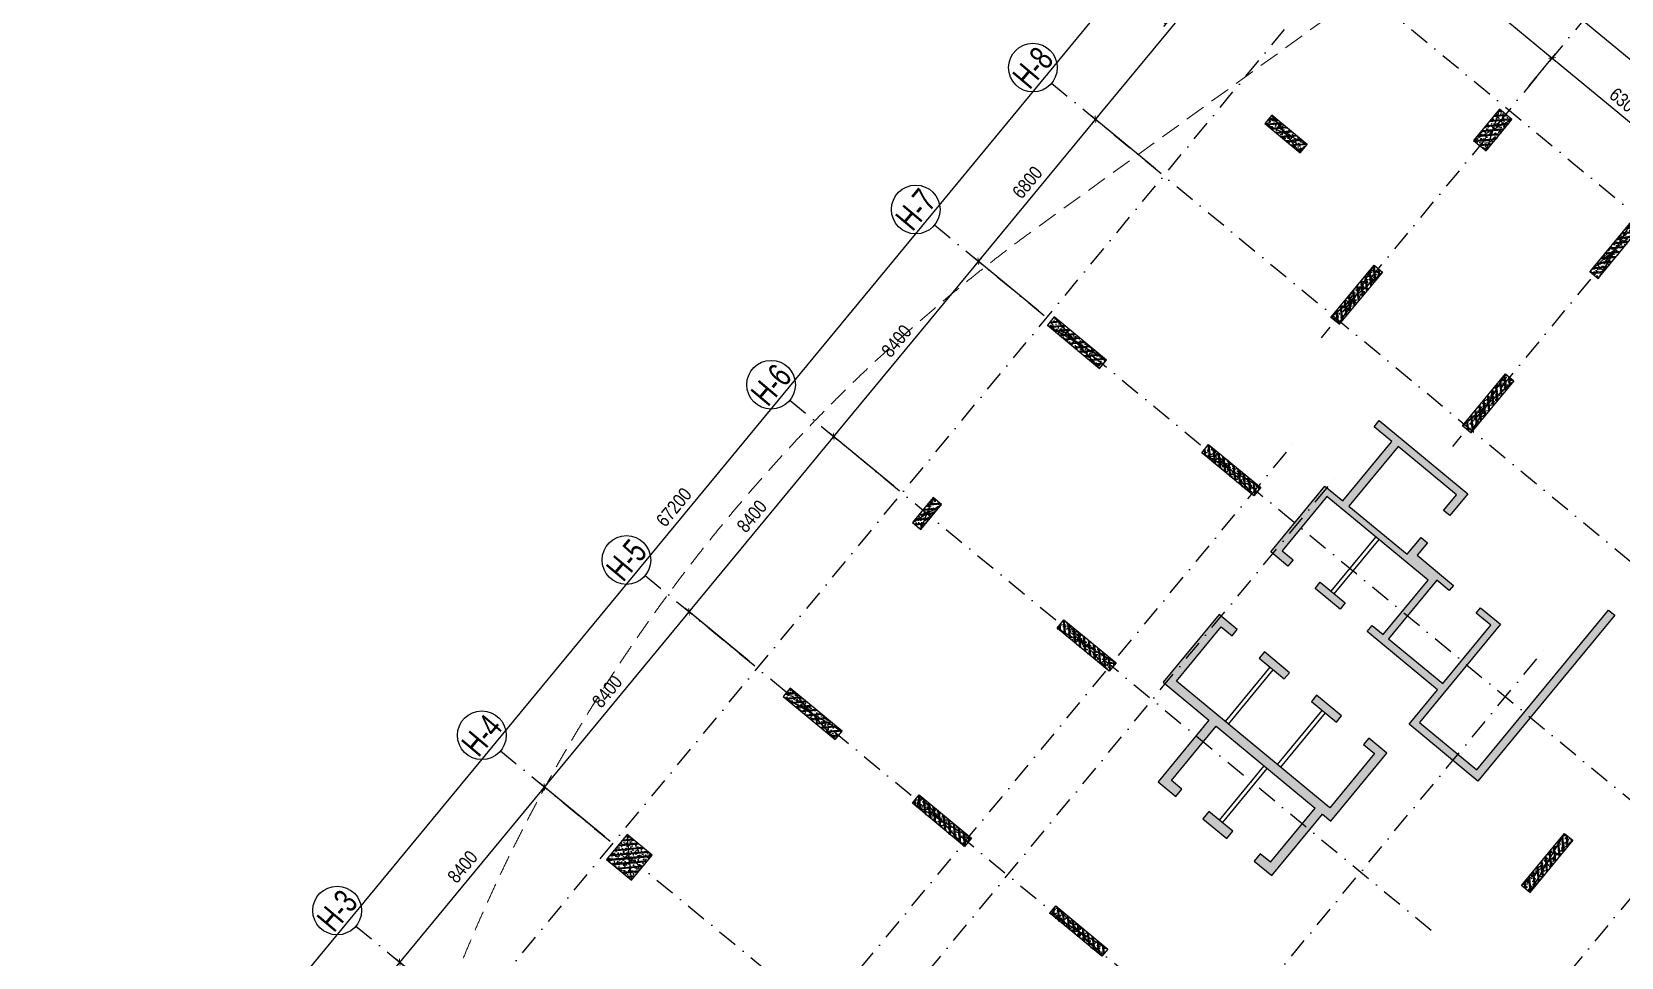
# Model space of a CAD drawing. Header units: millimetres. Extents: x -185400 to 12385, y -14070 to 168686.
# Drawn here: x -129320 to -70547, y 93741 to 127938 of the extents above; entities that cross this region are included whole.
import ezdxf
from ezdxf.enums import TextEntityAlignment as Align

# ---------------------------------------------------------------- set-up
doc = ezdxf.new("R2010")
doc.units = ezdxf.units.MM
doc.header["$LTSCALE"] = 300
doc.header["$MEASUREMENT"] = 0
doc.linetypes.add('DASHDOT', pattern=[1, 0.5, -0.25, 0, -0.25])
doc.linetypes.add('HIDDEN', pattern=[0.375, 0.25, -0.125])
for name, color, linetype in [('ccu12-Hatch', 250, 'Continuous'), ('KC-Betong', 6, 'Continuous'), ('KT-Hatch', 251, 'Continuous'), ('KT-Kich thuoc', 9, 'Continuous'), ('KT-Luoi truc South Tower', 8, 'DASHDOT'), ('KT-Thay', 7, 'Continuous'), ('ST_MBDV Cot vach 220805$0$AUDIT_I_220805193045-1', 50, 'Continuous')]:
    doc.layers.add(name, color=color, linetype=linetype)
doc.layers.add('KT-Chi gioi XD', color=7, linetype='HIDDEN', true_color=0x0066cc)
doc.styles.add('Arial Narrow', font='ARIALN.TTF')
doc.styles.add('ST_MBDV Cot vach 220805$0$HBA-Text', font='GOTHIC.TTF')
doc.dimstyles.new('ccu12-200', dxfattribs={"dimscale": 200, "dimtxt": 2.5, "dimasz": 1, "dimexe": 1, "dimexo": 2, "dimgap": 1, "dimtad": 1, "dimdec": 0, "dimdsep": 46, "dimtxsty": 'Arial Narrow', "dimblk": 'ARCHTICK', "dimcen": -1, "dimdle": 1, "dimclrd": 256, "dimclre": 256, "dimclrt": 3, "dimadec": 0, "dimazin": 2, "dimtfac": 0.1, "dimtdec": 0, "dimtmove": 0, "dimatfit": 1, "dimldrblk": 'ARCHTICK', "dimfxl": 1, "dimtvp": 0.833333, "dimtolj": 1, "dimtzin": 12, "dimarcsym": 0})

# ---------------------------------------------------------------- blocks, each defined once
blk = doc.blocks.new('_ARCHTICK')
at = {"color": 0, "linetype": 'ByBlock', "const_width": 0.15}
blk.add_lwpolyline([(-0.5, -0.5), (0.5, 0.5)], dxfattribs=at)
blk = doc.blocks.new('*D341')
at = {"layer": 'Defpoints', "color": 0, "transparency": 16777216}
for p in [(-81093, 130328, 0), (-89989, 124705), (-87464, 122620, 0)]:
    blk.add_point(p, dxfattribs=at)
at = {"layer": 'KT-Kich thuoc', "lineweight": -2, "transparency": 16777216}
for p, q in [((-83494, 132570), (-90116, 124551)), ((-81402, 130583), (-83775, 132543)), ((-87773, 122875), (-90143, 124832))]:
    blk.add_line(p, q, dxfattribs=at)
at = {"layer": 'KT-Kich thuoc', "lineweight": -2, "transparency": 16777216, "xscale": 200, "yscale": 200, "zscale": 200}
for p, rotation in [((-83621, 132416), 50.44882678928084), ((-89989, 124705), 230.4488267892808)]:
    blk.add_blockref('_ARCHTICK', p, dxfattribs=dict(at, rotation=rotation))
at = {"layer": 'KT-Kich thuoc', "color": 3, "transparency": 16777216, "insert": (-87156, 128850), "char_height": 500, "attachment_point": 5, "rotation": 50.44883, "style": 'Arial Narrow'}
blk.add_mtext('\\A1;10000', dxfattribs=at)
blk = doc.blocks.new('*D342')
at = {"layer": 'Defpoints', "color": 0, "transparency": 16777216}
for p in [(-87461, 122618, 0), (-94319, 119462), (-91791, 117374, 0)]:
    blk.add_point(p, dxfattribs=at)
at = {"layer": 'KT-Kich thuoc', "lineweight": -2, "transparency": 16777216}
for p, q in [((-89861, 124859), (-94446, 119308)), ((-87769, 122872), (-90143, 124832)), ((-92099, 117629), (-94473, 119589))]:
    blk.add_line(p, q, dxfattribs=at)
at = {"layer": 'KT-Kich thuoc', "lineweight": -2, "transparency": 16777216, "xscale": 200, "yscale": 200, "zscale": 200}
for p, rotation in [((-89989, 124705), 50.44882678928084), ((-94319, 119462), 230.4488267892808)]:
    blk.add_blockref('_ARCHTICK', p, dxfattribs=dict(at, rotation=rotation))
at = {"layer": 'KT-Kich thuoc', "color": 3, "transparency": 16777216, "insert": (-92505, 122373), "char_height": 500, "attachment_point": 5, "rotation": 50.44883, "style": 'Arial Narrow'}
blk.add_mtext('\\A1;6800', dxfattribs=at)
blk = doc.blocks.new('*D343')
at = {"layer": 'Defpoints', "color": 0, "transparency": 16777216}
for p in [(-97140, 110898, 0), (-105016, 106508), (-102492, 104424, 0)]:
    blk.add_point(p, dxfattribs=at)
at = {"layer": 'KT-Kich thuoc', "lineweight": -2, "transparency": 16777216}
for p, q in [((-99540, 113139), (-105144, 106354)), ((-97448, 111152), (-99822, 113112)), ((-102801, 104678), (-105170, 106635))]:
    blk.add_line(p, q, dxfattribs=at)
at = {"layer": 'KT-Kich thuoc', "lineweight": -2, "transparency": 16777216, "xscale": 200, "yscale": 200, "zscale": 200}
for p, rotation in [((-99667, 112985), 50.44882678928084), ((-105016, 106508), 230.4488267892808)]:
    blk.add_blockref('_ARCHTICK', p, dxfattribs=dict(at, rotation=rotation))
at = {"layer": 'KT-Kich thuoc', "color": 3, "transparency": 16777216, "insert": (-102693, 110036), "char_height": 500, "attachment_point": 5, "rotation": 50.44883, "style": 'Arial Narrow'}
blk.add_mtext('\\A1;8400', dxfattribs=at)
blk = doc.blocks.new('*D344')
at = {"layer": 'Defpoints', "color": 0, "transparency": 16777216}
for p in [(-102489, 104421, 0), (-110365, 100031), (-107841, 97947, 0)]:
    blk.add_point(p, dxfattribs=at)
at = {"layer": 'KT-Kich thuoc', "lineweight": -2, "transparency": 16777216}
for p, q in [((-104889, 106662), (-110492, 99877)), ((-102797, 104675), (-105170, 106635)), ((-108149, 98201), (-110519, 100159))]:
    blk.add_line(p, q, dxfattribs=at)
at = {"layer": 'KT-Kich thuoc', "lineweight": -2, "transparency": 16777216, "xscale": 200, "yscale": 200, "zscale": 200}
for p, rotation in [((-105016, 106508), 50.44882678928084), ((-110365, 100031), 230.4488267892808)]:
    blk.add_blockref('_ARCHTICK', p, dxfattribs=dict(at, rotation=rotation))
at = {"layer": 'KT-Kich thuoc', "color": 3, "transparency": 16777216, "insert": (-108042, 103560), "char_height": 500, "attachment_point": 5, "rotation": 50.44883, "style": 'Arial Narrow'}
blk.add_mtext('\\A1;8400', dxfattribs=at)
blk = doc.blocks.new('*D345')
at = {"layer": 'Defpoints', "color": 0, "transparency": 16777216}
for p in [(-107837, 97944, 0), (-115714, 93554), (-113190, 91470, 0)]:
    blk.add_point(p, dxfattribs=at)
at = {"layer": 'KT-Kich thuoc', "lineweight": -2, "transparency": 16777216}
for p, q in [((-110238, 100185), (-115841, 93400)), ((-108146, 98199), (-110519, 100159)), ((-113498, 91724), (-115868, 93682))]:
    blk.add_line(p, q, dxfattribs=at)
at = {"layer": 'KT-Kich thuoc', "lineweight": -2, "transparency": 16777216, "xscale": 200, "yscale": 200, "zscale": 200}
for p, rotation in [((-110365, 100031), 50.44882678928084), ((-115714, 93554), 230.4488267892808)]:
    blk.add_blockref('_ARCHTICK', p, dxfattribs=dict(at, rotation=rotation))
at = {"layer": 'KT-Kich thuoc', "color": 3, "transparency": 16777216, "insert": (-113391, 97083), "char_height": 500, "attachment_point": 5, "rotation": 50.44883, "style": 'Arial Narrow'}
blk.add_mtext('\\A1;8400', dxfattribs=at)
blk = doc.blocks.new('*D351')
at = {"layer": 'Defpoints', "color": 0, "transparency": 16777216}
for p in [(-80610, 130913, 0), (-73101, 126971), (-74211, 125628)]:
    blk.add_point(p, dxfattribs=at)
at = {"layer": 'KT-Kich thuoc', "lineweight": -2, "transparency": 16777216}
for p, q in [((-80356, 131221), (-79374, 132410)), ((-79655, 132383), (-72947, 126844)), ((-73956, 125936), (-72974, 127125))]:
    blk.add_line(p, q, dxfattribs=at)
at = {"layer": 'KT-Kich thuoc', "lineweight": -2, "transparency": 16777216, "xscale": 200, "yscale": 200, "zscale": 200}
for p, rotation in [((-79501, 132256), 140.4488267454813), ((-73101, 126971), 320.4488267454813)]:
    blk.add_blockref('_ARCHTICK', p, dxfattribs=dict(at, rotation=rotation))
at = {"layer": 'KT-Kich thuoc', "color": 3, "transparency": 16777216, "insert": (-76011, 129965), "char_height": 500, "attachment_point": 5, "rotation": 320.44883, "style": 'Arial Narrow'}
blk.add_mtext('\\A1;8300', dxfattribs=at)
blk = doc.blocks.new('*D352')
at = {"layer": 'Defpoints', "color": 0, "transparency": 16777216}
for p in [(-74211, 125628, 0), (-68243, 122960), (-69353, 121616, 0)]:
    blk.add_point(p, dxfattribs=at)
at = {"layer": 'KT-Kich thuoc', "lineweight": -2, "transparency": 16777216}
for p, q in [((-73956, 125936), (-72973, 127126)), ((-73255, 127099), (-68089, 122833)), ((-69098, 121924), (-68116, 123114))]:
    blk.add_line(p, q, dxfattribs=at)
at = {"layer": 'KT-Kich thuoc', "lineweight": -2, "transparency": 16777216, "xscale": 200, "yscale": 200, "zscale": 200}
for p, rotation in [((-73101, 126972), 140.4488267454813), ((-68243, 122960), 320.4488267454813)]:
    blk.add_blockref('_ARCHTICK', p, dxfattribs=dict(at, rotation=rotation))
at = {"layer": 'KT-Kich thuoc', "color": 3, "transparency": 16777216, "insert": (-70382, 125317), "char_height": 500, "attachment_point": 5, "rotation": 320.44883, "style": 'Arial Narrow'}
blk.add_mtext('\\A1;6300', dxfattribs=at)
blk = doc.blocks.new('*D355')
at = {"layer": 'Defpoints', "color": 0, "transparency": 16777216}
for p in [(-91791, 117374, 0), (-99667, 112985), (-97143, 110900, 0)]:
    blk.add_point(p, dxfattribs=at)
at = {"layer": 'KT-Kich thuoc', "lineweight": -2, "transparency": 16777216}
for p, q in [((-94191, 119616), (-99795, 112831)), ((-92099, 117629), (-94473, 119589)), ((-97452, 111155), (-99822, 113112))]:
    blk.add_line(p, q, dxfattribs=at)
at = {"layer": 'KT-Kich thuoc', "lineweight": -2, "transparency": 16777216, "xscale": 200, "yscale": 200, "zscale": 200}
for p, rotation in [((-94319, 119462), 50.44882678928084), ((-99667, 112985), 230.4488267892808)]:
    blk.add_blockref('_ARCHTICK', p, dxfattribs=dict(at, rotation=rotation))
at = {"layer": 'KT-Kich thuoc', "color": 3, "transparency": 16777216, "insert": (-97344, 116513), "char_height": 500, "attachment_point": 5, "rotation": 50.44883, "style": 'Arial Narrow'}
blk.add_mtext('\\A1;8400', dxfattribs=at)
blk = doc.blocks.new('ST_MBDV Cot vach 220805$0$GRID-SYM-flat-103')
at = {"layer": 'ST_MBDV Cot vach 220805$0$AUDIT_I_220805193045-1'}
blk.add_circle((0, 0, 0), 900, dxfattribs=at)
at = {"layer": 'ST_MBDV Cot vach 220805$0$AUDIT_I_220805193045-1', "style": 'ST_MBDV Cot vach 220805$0$HBA-Text'}
blk.add_attdef('GRID', text='', height=900, rotation=19.04714, dxfattribs=at).set_placement((0, 0, 0), align=Align.MIDDLE_CENTER)
blk = doc.blocks.new('*D357')
at = {"layer": 'Defpoints', "color": 0, "transparency": 16777216}
for p in [(-79464, 132301, 0), (-54992, 114350), (-56101, 113007)]:
    blk.add_point(p, dxfattribs=at)
at = {"layer": 'KT-Kich thuoc', "lineweight": -2, "transparency": 16777216}
for p, q in [((-79210, 132609), (-78228, 133798)), ((-78509, 133771), (-54838, 114223)), ((-55847, 113315), (-54865, 114504))]:
    blk.add_line(p, q, dxfattribs=at)
at = {"layer": 'KT-Kich thuoc', "lineweight": -2, "transparency": 16777216, "xscale": 200, "yscale": 200, "zscale": 200}
for p, rotation in [((-78355, 133644), 140.448826737223), ((-54992, 114350), 320.448826737223)]:
    blk.add_blockref('_ARCHTICK', p, dxfattribs=dict(at, rotation=rotation))
at = {"layer": 'KT-Kich thuoc', "color": 3, "transparency": 16777216, "insert": (-66384, 124348), "char_height": 500, "attachment_point": 5, "rotation": 320.44883, "style": 'Arial Narrow'}
blk.add_mtext('\\A1;30300', dxfattribs=at)
blk = doc.blocks.new('*D358')
at = {"layer": 'Defpoints', "color": 0, "transparency": 16777216}
for p in [(-85499, 133966), (-81097, 130331), (-123887, 78516, 0)]:
    blk.add_point(p, dxfattribs=at)
at = {"layer": 'KT-Kich thuoc', "lineweight": -2, "transparency": 16777216}
for p, q in [((-128417, 81997), (-85371, 134121)), ((-81405, 130586), (-85653, 134094)), ((-124196, 78771), (-128444, 82279))]:
    blk.add_line(p, q, dxfattribs=at)
at = {"layer": 'KT-Kich thuoc', "lineweight": -2, "transparency": 16777216, "xscale": 200, "yscale": 200, "zscale": 200}
for p, rotation in [((-85499, 133966), 50.44882697620305), ((-128289, 82151), 230.4488269762031)]:
    blk.add_blockref('_ARCHTICK', p, dxfattribs=dict(at, rotation=rotation))
at = {"layer": 'KT-Kich thuoc', "color": 3, "transparency": 16777216, "insert": (-105576, 110369), "char_height": 500, "attachment_point": 5, "rotation": 50.44883, "style": 'Arial Narrow'}
blk.add_mtext('\\A1;67200', dxfattribs=at)
blk = doc.blocks.new('*U314')
h = blk.add_hatch()
h.set_pattern_fill('VATLIEU04', color=250, scale=40, style=0, pattern_type=2)
h.set_pattern_definition([(50, (1550, 450), (286.904, -25.1), [30, -330]), (355, (1550, 450), (-55.5, 300.877), [24, -264]), (100.451, (1573.9, 447.9), (231.404, 275.776), [25.496, -280.457]), (46.184, (1550, 530), (426.896, -66.21), [45, -495]), (96.636, (1585.57, 524.5), (373.865, 389.65), [38.244, -420.685]), (351.184, (1550, 530), (373.865, 389.65), [36, -396]), (21, (1590, 510), (238.763, -161.048), [30, -330]), (326, (1590, 510), (97.326, 290.06), [24, -264]), (71.451, (1609.9, 496.58), (336.09, 129.012), [25.496, -280.457]), (37.5, (1550, 450), (4.864, 133.1575), [0, -260.8, 0, -268, 0, -265]), (7.5, (1550, 450), (105.228, 157.765), [0, -152.8, 0, -254.8, 0, -101]), (327.5, (1460.8, 450), (213.529, -9.022), [0, -100, 0, -312, 0, -414]), (317.5, (1420.8, 450), (233.274, 40.042), [0, -130, 0, -207.2, 0, -294]), (45, (1550, 450), (-120.208, 120.208), []), (45, (1550, 499), (-120.208, 120.208), [])])
h.paths.add_polyline_path([(-475, -475), (2025, -475), (2025, -75), (-475, -75)])
at = {"color": 6, "ltscale": 0.25}
blk.add_lwpolyline([(-475, -475), (2025, -475), (2025, -75), (-475, -75)], close=True, dxfattribs=at)
at = {"layer": 'Defpoints', "linetype": 'ByBlock', "ltscale": 30}
for p, q in [((2025, -475), (-475, -75)), ((-475, -475), (2025, -75))]:
    blk.add_line(p, q, dxfattribs=at)
blk = doc.blocks.new('*U319')
h = blk.add_hatch()
h.set_pattern_fill('VATLIEU04', color=250, scale=40, style=0, pattern_type=2)
h.set_pattern_definition([(50, (250, 1250), (286.904, -25.1), [30, -330]), (355, (250, 1250), (-55.5, 300.877), [24, -264]), (100.451, (273.9, 1247.9), (231.404, 275.776), [25.496, -280.457]), (46.184, (250, 1330), (426.896, -66.21), [45, -495]), (96.636, (285.57, 1324.5), (373.865, 389.65), [38.244, -420.685]), (351.184, (250, 1330), (373.86, 389.65), [36, -396]), (21, (290, 1310), (238.763, -161.048), [30, -330]), (326, (290, 1310), (97.326, 290.06), [24, -264]), (71.451, (309.9, 1296.58), (336.09, 129.012), [25.496, -280.457]), (37.5, (250, 1250), (4.864, 133.1575), [0, -260.8, 0, -268, 0, -265]), (7.5, (250, 1250), (105.228, 157.765), [0, -152.8, 0, -254.8, 0, -101]), (327.5, (160.8, 1250), (213.529, -9.022), [0, -100, 0, -312, 0, -414]), (317.5, (120.8, 1250), (233.274, 40.042), [0, -130, 0, -207.2, 0, -294]), (45, (250, 1250), (-120.208, 120.208), []), (45, (250, 1299), (-120.208, 120.208), [])])
h.paths.add_polyline_path([(-475, -475), (725, -475), (725, 725), (-475, 725)])
at = {"color": 6, "ltscale": 0.25}
blk.add_lwpolyline([(-475, -475), (725, -475), (725, 725), (-475, 725)], close=True, dxfattribs=at)
at = {"layer": 'Defpoints', "linetype": 'ByBlock', "ltscale": 30}
for p, q in [((725, -475), (-475, 725)), ((-475, -475), (725, 725))]:
    blk.add_line(p, q, dxfattribs=at)
blk = doc.blocks.new('*U320')
h = blk.add_hatch()
h.set_pattern_fill('VATLIEU04', color=250, scale=40, style=0, pattern_type=2)
h.set_pattern_definition([(50, (-550.36, 1250), (286.904, -25.1), [30, -330]), (355, (-550.36, 1250), (-55.5, 300.877), [24, -264]), (100.451, (-526.45, 1247.9), (231.404, 275.776), [25.496, -280.457]), (46.184, (-550.36, 1330), (426.896, -66.21), [45, -495]), (96.636, (-514.8, 1324.5), (373.865, 389.65), [38.24, -420.685]), (351.184, (-550.36, 1330), (373.86, 389.65), [36, -396]), (21, (-510.36, 1310), (238.763, -161.048), [30, -330]), (326, (-510.36, 1310), (97.326, 290.06), [24, -264]), (71.451, (-490.46, 1296.58), (336.09, 129.012), [25.496, -280.457]), (37.5, (-550.36, 1250), (4.864, 133.1575), [0, -260.8, 0, -268, 0, -265]), (7.5, (-550.36, 1250), (105.228, 157.765), [0, -152.8, 0, -254.8, 0, -101]), (327.5, (-639.56, 1250), (213.529, -9.022), [0, -100, 0, -312, 0, -414]), (317.5, (-679.56, 1250), (233.274, 40.042), [0, -130, 0, -207.2, 0, -294]), (45, (-550.36, 1250), (-120.208, 120.208), []), (45, (-550.36, 1299), (-120.208, 120.208), [])])
h.paths.add_polyline_path([(-475, -475), (-75, -475), (-75, 725), (-475, 725)])
at = {"color": 6, "ltscale": 0.25}
blk.add_lwpolyline([(-475, -475), (-75, -475), (-75, 725), (-475, 725)], close=True, dxfattribs=at)
at = {"layer": 'Defpoints', "linetype": 'ByBlock', "ltscale": 30}
for p, q in [((-75, -475), (-475, 725)), ((-475, -475), (-75, 725))]:
    blk.add_line(p, q, dxfattribs=at)
blk = doc.blocks.new('*U321')
h = blk.add_hatch()
h.set_pattern_fill('VATLIEU04', color=250, scale=40, style=0, pattern_type=2)
h.set_pattern_definition([(50, (750, 450), (286.904, -25.1), [30, -330]), (355, (750, 450), (-55.5, 300.877), [24, -264]), (100.451, (773.9, 447.9), (231.404, 275.776), [25.496, -280.457]), (46.184, (750, 530), (426.9, -66.21), [45, -495]), (96.636, (785.57, 524.5), (373.87, 389.65), [38.24, -420.685]), (351.184, (750, 530), (373.86, 389.65), [36, -396]), (21, (790, 510), (238.763, -161.048), [30, -330]), (326, (790, 510), (97.326, 290.06), [24, -264]), (71.451, (809.9, 496.58), (336.09, 129.01), [25.496, -280.457]), (37.5, (750, 450), (4.864, 133.1575), [0, -260.8, 0, -268, 0, -265]), (7.5, (750, 450), (105.228, 157.765), [0, -152.8, 0, -254.8, 0, -101]), (327.5, (660.8, 450), (213.529, -9.022), [0, -100, 0, -312, 0, -414]), (317.5, (620.8, 450), (233.274, 40.042), [0, -130, 0, -207.2, 0, -294]), (45, (750, 450), (-120.208, 120.208), []), (45, (750, 499), (-120.208, 120.208), [])])
h.paths.add_polyline_path([(-475, -475), (1225, -475), (1225, -75), (-475, -75)])
at = {"color": 6, "ltscale": 0.25}
blk.add_lwpolyline([(-475, -475), (1225, -475), (1225, -75), (-475, -75)], close=True, dxfattribs=at)
at = {"layer": 'Defpoints', "linetype": 'ByBlock', "ltscale": 30}
for p, q in [((1225, -475), (-475, -75)), ((-475, -475), (1225, -75))]:
    blk.add_line(p, q, dxfattribs=at)
blk = doc.blocks.new('*U318')
h = blk.add_hatch()
h.set_pattern_fill('VATLIEU04', color=250, scale=40, style=0, pattern_type=2)
h.set_pattern_definition([(50, (-550, 2550), (286.904, -25.1), [30, -330]), (355, (-550, 2550), (-55.5, 300.877), [24, -264]), (100.451, (-526.1, 2547.9), (231.404, 275.776), [25.496, -280.457]), (46.184, (-550, 2630), (426.896, -66.208), [45, -495]), (96.636, (-514.43, 2624.5), (373.865, 389.647), [38.244, -420.685]), (351.184, (-550, 2630), (373.865, 389.65), [36, -396]), (21, (-510, 2610), (238.763, -161.048), [30, -330]), (326, (-510, 2610), (97.326, 290.06), [24, -264]), (71.451, (-490.1, 2596.58), (336.09, 129.012), [25.496, -280.457]), (37.5, (-550, 2550), (4.864, 133.1575), [0, -260.8, 0, -268, 0, -265]), (7.5, (-550, 2550), (105.228, 157.765), [0, -152.8, 0, -254.8, 0, -101]), (327.5, (-639.2, 2550), (213.529, -9.022), [0, -100, 0, -312, 0, -414]), (317.5, (-679.2, 2550), (233.274, 40.042), [0, -130, 0, -207.2, 0, -294]), (45, (-550, 2550), (-120.208, 120.208), []), (45, (-550, 2599), (-120.208, 120.208), [])])
h.paths.add_polyline_path([(-475, -475), (-75, -475), (-75, 2025), (-475, 2025)])
at = {"color": 6, "ltscale": 0.25}
blk.add_lwpolyline([(-475, -475), (-75, -475), (-75, 2025), (-475, 2025)], close=True, dxfattribs=at)
at = {"layer": 'Defpoints', "linetype": 'ByBlock', "ltscale": 30}
for p, q in [((-75, -475), (-475, 2025)), ((-475, -475), (-75, 2025))]:
    blk.add_line(p, q, dxfattribs=at)
blk = doc.blocks.new('*U323')
h = blk.add_hatch()
h.set_pattern_fill('VATLIEU04', color=250, scale=40, style=0, pattern_type=2)
h.set_pattern_definition([(50, (-350, 1550), (286.904, -25.1), [30, -330]), (355, (-350, 1550), (-55.5, 300.877), [24, -264]), (100.451, (-326.1, 1547.9), (231.404, 275.776), [25.496, -280.457]), (46.184, (-350, 1630), (426.896, -66.21), [45, -495]), (96.636, (-314.43, 1624.5), (373.865, 389.65), [38.244, -420.685]), (351.184, (-350, 1630), (373.865, 389.65), [36, -396]), (21, (-310, 1610), (238.763, -161.048), [30, -330]), (326, (-310, 1610), (97.326, 290.06), [24, -264]), (71.451, (-290.1, 1596.58), (336.09, 129.012), [25.496, -280.457]), (37.5, (-350, 1550), (4.864, 133.1575), [0, -260.8, 0, -268, 0, -265]), (7.5, (-350, 1550), (105.228, 157.765), [0, -152.8, 0, -254.8, 0, -101]), (327.5, (-439.2, 1550), (213.529, -9.022), [0, -100, 0, -312, 0, -414]), (317.5, (-479.2, 1550), (233.274, 40.042), [0, -130, 0, -207.2, 0, -294]), (45, (-350, 1550), (-120.208, 120.208), []), (45, (-350, 1599), (-120.208, 120.208), [])])
h.paths.add_polyline_path([(-475, -475), (125, -475), (125, 1025), (-475, 1025)])
at = {"color": 6, "ltscale": 0.25}
blk.add_lwpolyline([(-475, -475), (125, -475), (125, 1025), (-475, 1025)], close=True, dxfattribs=at)
at = {"layer": 'Defpoints', "linetype": 'ByBlock', "ltscale": 30}
for p, q in [((125, -475), (-475, 1025)), ((-475, -475), (125, 1025))]:
    blk.add_line(p, q, dxfattribs=at)
blk = doc.blocks.new('*U366')
h = blk.add_hatch()
h.set_pattern_fill('VATLIEU04', color=250, scale=40, style=0, pattern_type=2)
h.set_pattern_definition([(50, (1550, 400), (286.904, -25.1), [30, -330]), (355, (1550, 400), (-55.5, 300.877), [24, -264]), (100.451, (1573.9, 397.9), (231.404, 275.776), [25.496, -280.457]), (46.184, (1550, 480), (426.896, -66.21), [45, -495]), (96.636, (1585.57, 474.5), (373.865, 389.65), [38.244, -420.685]), (351.184, (1550, 480), (373.865, 389.65), [36, -396]), (21, (1590, 460), (238.763, -161.048), [30, -330]), (326, (1590, 460), (97.326, 290.06), [24, -264]), (71.451, (1609.9, 446.58), (336.09, 129.012), [25.496, -280.457]), (37.5, (1550, 400), (4.864, 133.1575), [0, -260.8, 0, -268, 0, -265]), (7.5, (1550, 400), (105.228, 157.765), [0, -152.8, 0, -254.8, 0, -101]), (327.5, (1460.8, 400), (213.529, -9.022), [0, -100, 0, -312, 0, -414]), (317.5, (1420.8, 400), (233.274, 40.042), [0, -130, 0, -207.2, 0, -294]), (45, (1550, 400), (-120.208, 120.208), []), (45, (1550, 449), (-120.208, 120.208), [])])
h.paths.add_polyline_path([(-475, -475), (2025, -475), (2025, -125), (-475, -125)])
at = {"color": 6, "ltscale": 0.25}
blk.add_lwpolyline([(-475, -475), (2025, -475), (2025, -125), (-475, -125)], close=True, dxfattribs=at)
at = {"layer": 'Defpoints', "linetype": 'ByBlock', "ltscale": 30}
for p, q in [((2025, -475), (-475, -125)), ((-475, -475), (2025, -125))]:
    blk.add_line(p, q, dxfattribs=at)

msp = doc.modelspace()

# ---------------------------------------------------------------- hatches: boundary and pattern name
at = {"layer": 'ccu12-Hatch'}
h = msp.add_hatch(dxfattribs=at)
h.set_pattern_fill('CHAU-01', color=256, scale=50, angle=45, pattern_type=2)
h.set_pattern_definition([(95, (0, 0), (275.776, 231.40354), [37.5, -412.5]), (40, (0, 0), (-314.9961, 216.8841), [30, -330]), (145.4514, (22.98, 19.3), (-39.2197, 448.2876), [31.8701, -350.5711]), (91.1842, (-70.7, 70.7), (435.8465, 318.8069), [56.25, -618.75]), (141.6356, (-34.4, 97.3), (-13.9495, 674.8558), [47.8051, -525.8565]), (36.1842, (-70.7, 70.7), (-13.95, 674.8558), [45, -495]), (66, (-17.68, 88.4), (353.3858, 68.69124), [37.5, -412.5]), (11, (-17.68, 88.4), (-170.3543, 342.4042), [30, -330]), (116.4514, (11.77, 94.1), (183.0318, 411.0953), [31.8701, -350.5711]), (82.5, (0, 0), (-113.39659, 121.99491), [0, -326, 0, -335, 0, -331.25]), (52.5, (0, 0), (-46.43647, 232.45472), [0, -191, 0, -318.5, 0, -126.25]), (12.5, (-78.84, -78.84), (196.70908, 180.76038), [0, -125, 0, -390, 0, -517.5]), (2.5, (-114.2, -114.2), (170.795, 241.5799), [0, -162.5, 0, -259, 0, -367.5]), (90, (0, 0), (-212.5, 0), []), (90, (-43.3, 43.3), (-212.5, 0), [])])
h.paths.add_polyline_path([(-86993.9, 103945.3), (-85338.3, 105950.1), (-84933.5, 105615.8), (-84742.5, 105847.1), (-85417.2, 106404.2), (-87486.7, 103898.3), (-85791.9, 102498.7), (-87670.4, 100224.1), (-87015, 99682.9), (-86792.1, 99952.7), (-87177.7, 100271.1), (-85522.1, 102275.9), (-81859.5, 99251.2), (-83515.1, 97246.5), (-83900.7, 97564.9), (-84123.5, 97295), (-83468.1, 96753.7), (-81589.7, 99028.4), (-81279.7, 98772.3), (-79210.2, 101278.3), (-79884.8, 101835.4), (-80075.9, 101604.1), (-79671.1, 101269.8), (-81326.7, 99265.1)])
h.paths.add_polyline_path([(-85789.8, 99124.9), (-86012.6, 98855.1), (-85125.9, 98122.8), (-84903, 98392.7)], flags=17)
h.paths.add_polyline_path([(-83740.1, 105019.3), (-83931.2, 104788), (-83005.9, 104023.8), (-82814.9, 104255.2)], flags=17)
h.paths.add_polyline_path([(-81812.5, 103427.4), (-82003.5, 103196), (-81078.2, 102431.9), (-80887.2, 102663.2)], flags=17)
at = {"layer": 'KT-Hatch'}
h = msp.add_hatch(dxfattribs=at)
h.set_pattern_fill('1BETONG2-BOP', color=256, scale=50, pattern_type=2)
h.set_pattern_definition([(10.4488, (-107837.5, 97943.8), (256.5447, -252.5566), [37.5, -412.5]), (315.4488, (-107837.5, 97943.8), (185.993, 334.1673), [30, -330]), (60.9002, (-107816.1, 97922.76), (442.5378, 81.6104), [31.87, -350.571]), (6.633, (-107773.8, 98020.9), (358.753, -403.604), [56.25, -618.75]), (57.0844, (-107743.9, 97987.3), (670.482, 77.9686), [47.805, -525.8565]), (311.633, (-107773.8, 98020.9), (670.482, 77.969), [45, -495]), (341.4488, (-107751.18, 97969.8), (101.9372, -345.2663), [37.5, -412.5]), (186.4488, (-107751.2, 97969.8), (142.6476, -354.842), [30, -330]), (31.9002, (-107742.7, 97941.02), (426.6178, -143.1685), [31.87, -350.571]), (27.94883, (-107837.49, 97943.8), (33.61392, 163.13077), [0, -326, 0, -335, 0, -331.25]), (324.94883, (-107837.5, 97943.8), (230.25835, 56.3262), [0, -191, 0, -318.5, 0, -126.25]), (287.94883, (-107923.46, 98014.8), (198.62244, -178.65583), [0, -125, 0, -390, 0, -517.5]), (277.9488, (-107962.02, 98046.64), (256.7064, -147.0836), [0, -162.5, 0, -259, 0, -367.5]), (275.4488, (-107837.5, 97943.8), (211.5398, 20.1783), []), (275.4488, (-107798.5, 97991.03), (211.5398, 20.1783), [])])
h.paths.add_polyline_path([(-80614.3, 110414), (-78799.5, 112611.5), (-76640.6, 110828.5), (-77118.2, 110250.2), (-76886.9, 110059.2), (-76218.2, 110868.8), (-79495.2, 113575.1), (-79686.3, 113343.8), (-79030.9, 112802.5), (-80845.7, 110605), (-81501.1, 111146.2), (-83506.9, 108717.4), (-82870.7, 108192.1), (-82679.7, 108423.4), (-83084.5, 108757.7), (-81428.9, 110762.4), (-77689.3, 107674.1), (-79344.9, 105669.4), (-79749.7, 106003.7), (-79940.7, 105772.4), (-77338.4, 103623.3), (-78392.3, 102347.2), (-75847.8, 100245.8), (-70782.3, 106379.6), (-71013.6, 106570.6), (-75888.1, 100668.2), (-78008.5, 102419.3), (-75012.5, 106047.1), (-75745, 106652.1), (-75904.2, 106459.3), (-75364.4, 106013.6), (-77147.4, 103854.6), (-79152.1, 105510.2), (-77369.2, 107669.1), (-76906.6, 107287.1), (-76747.4, 107479.8), (-78096.7, 108594.2), (-77714.6, 109056.8), (-77946, 109247.9), (-78455.4, 108631)])
h.paths.add_polyline_path([(-80943.1, 106600.2), (-80752.1, 106831.5), (-81677.3, 107595.6), (-81868.4, 107364.3)], flags=17)

# ---------------------------------------------------------------- linework, layer by layer
at = {"layer": 'KC-Betong'}
for p, q in [((-79686.3, 113343.8), (-79495.2, 113575.1)), ((-79495.2, 113575.1), (-76218.2, 110868.8)), ((-79030.9, 112802.5), (-79686.3, 113343.8)), ((-80845.7, 110605), (-79030.9, 112802.5)), ((-78799.5, 112611.5), (-80614.3, 110414)), ((-76640.6, 110828.5), (-78799.5, 112611.5)), ((-83506.9, 108717.4), (-81501.1, 111146.2)), ((-81501.1, 111146.2), (-80845.7, 110605)), ((-81428.9, 110762.4), (-83084.5, 108757.7)), ((-77689.3, 107674.1), (-81428.9, 110762.4)), ((-77118.2, 110250.2), (-76640.6, 110828.5)), ((-76218.2, 110868.8), (-76886.9, 110059.2)), ((-80614.3, 110414), (-78455.4, 108631)), ((-76886.9, 110059.2), (-77118.2, 110250.2)), ((-83084.5, 108757.7), (-82679.7, 108423.4, 0)), ((-78455.4, 108631), (-77946, 109247.9)), ((-77714.6, 109056.8), (-78096.7, 108594.2)), ((-77946, 109247.9), (-77714.6, 109056.8)), ((-82870.7, 108192.1, 0), (-83506.9, 108717.4)), ((-82679.7, 108423.4, 0), (-82870.8, 108192.1, 0)), ((-78096.7, 108594.2), (-76747.4, 107479.8)), ((-81868.4, 107364.3, 0), (-81677.3, 107595.6, 0)), ((-81677.3, 107595.6, 0), (-80752.1, 106831.5, 0)), ((-79344.9, 105669.4), (-77689.3, 107674.1)), ((-77369.2, 107669.1), (-79152.1, 105510.2)), ((-76906.6, 107287.1), (-77369.2, 107669.1)), ((-80943.1, 106600.2, 0), (-81868.4, 107364.3, 0)), ((-76747.4, 107479.8), (-76906.6, 107287.1)), ((-85417.2, 106404.2, 0), (-87486.7, 103898.3, 0)), ((-84742.5, 105847.1, 0), (-85417.2, 106404.2, 0)), ((-80752.1, 106831.5, 0), (-80943.1, 106600.2, 0)), ((-75904.2, 106459.3), (-75745, 106652.1)), ((-75364.4, 106013.6), (-75904.2, 106459.3)), ((-75888.1, 100668.2), (-71013.6, 106570.6)), ((-70782.3, 106379.6), (-75847.8, 100245.8)), ((-75745, 106652.1), (-75012.5, 106047.1)), ((-71013.6, 106570.6), (-70782.3, 106379.6)), ((-86993.9, 103945.3, 0), (-85338.3, 105950.1, 0)), ((-85338.3, 105950.1, 0), (-84933.5, 105615.8, 0)), ((-84933.5, 105615.8, 0), (-84742.5, 105847.1, 0)), ((-79940.7, 105772.4, 0), (-79749.7, 106003.7, 0)), ((-79749.7, 106003.7, 0), (-79344.9, 105669.4)), ((-75012.5, 106047.1), (-78008.5, 102419.3)), ((-77147.4, 103854.6), (-75364.4, 106013.6)), ((-77338.4, 103623.3), (-79940.7, 105772.4, 0)), ((-79152.1, 105510.2), (-77147.4, 103854.6)), ((-83740.1, 105019.3, 0), (-83931.2, 104788, 0)), ((-83931.2, 104788, 0), (-83005.9, 104023.8, 0)), ((-82814.9, 104255.2, 0), (-83740.1, 105019.3, 0)), ((-83005.9, 104023.8, 0), (-82814.9, 104255.2, 0)), ((-87486.7, 103898.3, 0), (-85791.9, 102498.7, 0)), ((-81326.7, 99265.1, 0), (-86993.9, 103945.3, 0)), ((-78392.3, 102347.2), (-77338.4, 103623.3)), ((-81812.5, 103427.4, 0), (-82003.5, 103196, 0)), ((-82003.5, 103196, 0), (-81078.2, 102431.9, 0)), ((-80887.2, 102663.2, 0), (-81812.5, 103427.4, 0)), ((-85791.9, 102498.7, 0), (-87670.4, 100224.1, 0)), ((-87177.7, 100271.1, 0), (-85522.1, 102275.9, 0)), ((-85522.1, 102275.9, 0), (-81859.5, 99251.2, 0)), ((-81078.2, 102431.9, 0), (-80887.2, 102663.2, 0)), ((-75847.8, 100245.8), (-78392.3, 102347.2)), ((-78008.5, 102419.3), (-75888.1, 100668.2)), ((-79884.8, 101835.4, 0), (-80075.9, 101604.1, 0)), ((-79210.2, 101278.3, 0), (-79884.8, 101835.4, 0)), ((-79671.1, 101269.8, 0), (-81326.7, 99265.1, 0)), ((-81279.7, 98772.3, 0), (-79210.2, 101278.3, 0)), ((-80075.9, 101604.1, 0), (-79671.1, 101269.8, 0)), ((-87670.4, 100224.1, 0), (-87015, 99682.9, 0)), ((-86792.1, 99952.7, 0), (-87177.7, 100271.1, 0)), ((-87015, 99682.9, 0), (-86792.1, 99952.7, 0)), ((-85789.8, 99124.9, 0), (-86012.6, 98855.1, 0)), ((-86012.6, 98855.1, 0), (-85125.9, 98122.8, 0)), ((-84903, 98392.7, 0), (-85789.8, 99124.9, 0)), ((-83515.1, 97246.5, 0), (-81859.5, 99251.2, 0)), ((-83468.1, 96753.7, 0), (-81589.7, 99028.4, 0)), ((-81589.7, 99028.4, 0), (-81279.7, 98772.3, 0)), ((-85125.9, 98122.8, 0), (-84903, 98392.7, 0)), ((-83900.7, 97564.9, 0), (-84123.5, 97295, 0)), ((-83515.1, 97246.5, 0), (-83900.7, 97564.9, 0)), ((-84123.5, 97295, 0), (-83468.1, 96753.7, 0))]:
    msp.add_line(p, q, dxfattribs=at)
at = {"layer": 'KT-Chi gioi XD', "lineweight": 13, "ltscale": 10, "elevation": 0, "flags": 128}
msp.add_lwpolyline([(-29078.1, 143772.1), (-33774.2, 161645), (-36124.3, 162456.9), (-45058.2, 155685.5), (-68562, 137753.5), (-92229.5, 120645.5, 0.684877), (-61797, 6849.6), (-41426.4, 4693.7), (-2997.3, 5908.3), (-146.9, 9554.9)], format="xyb", close=True, dxfattribs=at)
at = {"layer": 'KT-Luoi truc South Tower', "ltscale": 5}
for p, q in [((-129319.6, 71931.2), (-78164.4, 133874.7)), ((-85240.1, 133752.7), (-53191, 107285.4)), ((-71764.6, 128589.5), (-81645.6, 116624.7)), ((-91607.7, 126042.2), (-67870, 106438.6)), ((-66907, 124577.9), (-76788, 112613.1)), ((-95937.8, 120799), (-63888.7, 94331.6)), ((-101286.6, 114322.1), (-77548.8, 94718.6)), ((-54801.4, 114580.7), (-76348, 88490.1)), ((-121609.1, 65563.6), (-82540.3, 112871.6)), ((-120067, 64290), (-80998.2, 111598.1)), ((-106635.5, 107845.3), (-82897.7, 88241.7)), ((-112356.4, 57922.4), (-73287.7, 105230.4)), ((-111984.3, 101368.4), (-88246.5, 81764.8)), ((-117333.1, 94891.5), (-93595.3, 75288))]:
    msp.add_line(p, q, dxfattribs=at)
at = {"layer": 'KT-Thay'}
for p, q in [((-81272.5, 107261.3, 0), (-79616.9, 109266, 0)), ((-81156.9, 107165.8, 0), (-79501.3, 109170.5, 0)), ((-85181.9, 102448.9, 0), (-83526.3, 104453.7, 0)), ((-85066.3, 102353.4, 0), (-83410.7, 104358.1, 0)), ((-83254.3, 100857, 0), (-81598.7, 102861.7, 0)), ((-83138.6, 100761.5, 0), (-81483, 102766.2, 0)), ((-85404.2, 98806.6, 0), (-83748.6, 100811.3, 0)), ((-85288.6, 98711, 0), (-83633, 100715.8, 0))]:
    msp.add_line(p, q, dxfattribs=at)

# ---------------------------------------------------------------- block references
at = {"layer": 'KC-Betong', "linetype": 'ByBlock'}
for name, p, rotation in [('*U321', (-83056.6, 124615.5, 0), 320.4488276923774), ('*U323', (-75258.3, 124634), 140.4488257820859), ('*U318', (-70477.7, 120686), 140.4488257820859), ('*U314', (-91095.4, 117156.6), 320.4488257820466), ('*U320', (-96085.2, 109864.6, 0), 320.4488257820466), ('*U314', (-100867.8, 103438.8), 320.4488257820466), ('*U319', (-107396.6, 97417.6), 320.4488257820466)]:
    msp.add_blockref(name, p, dxfattribs=dict(at, rotation=rotation))
at = {"layer": 'KC-Betong', "linetype": 'ByBlock', "xscale": -1, "rotation": 320.4488276923595}
for name, p in [('*U318', (-81034.4, 117796.7)), ('*U318', (-76176.8, 113785.1)), ('*U314', (-84194.4, 111457.6)), ('*U314', (-89543.3, 104980.7)), ('*U314', (-94892.1, 98503.8)), ('*U318', (-73988.8, 96804.1)), ('*U366', (-89816.6, 94442, 0))]:
    msp.add_blockref(name, p, dxfattribs=at)
at = {"layer": 'KT-Kich thuoc'}
ref = msp.add_blockref('ST_MBDV Cot vach 220805$0$GRID-SYM-flat-103', (-92301.7, 126615.3, 0), dxfattribs=at)
ref.add_attrib('GRID', 'H-8', dxfattribs={"layer": 'ST_MBDV Cot vach 220805$0$AUDIT_I_220805193045-1', "height": 900, "rotation": 50, "style": 'ST_MBDV Cot vach 220805$0$HBA-Text', "width": 0.75}).set_placement((-92301.7, 126615.3, 0), align=Align.MIDDLE_CENTER)
ref = msp.add_blockref('ST_MBDV Cot vach 220805$0$GRID-SYM-flat-103', (-96631.7, 121372.1, 0), dxfattribs=at)
ref.add_attrib('GRID', 'H-7', dxfattribs={"layer": 'ST_MBDV Cot vach 220805$0$AUDIT_I_220805193045-1', "height": 900, "rotation": 50, "style": 'ST_MBDV Cot vach 220805$0$HBA-Text', "width": 0.75}).set_placement((-96631.7, 121372.1, 0), align=Align.MIDDLE_CENTER)
ref = msp.add_blockref('ST_MBDV Cot vach 220805$0$GRID-SYM-flat-103', (-101980.6, 114895.2, 0), dxfattribs=at)
ref.add_attrib('GRID', 'H-6', dxfattribs={"layer": 'ST_MBDV Cot vach 220805$0$AUDIT_I_220805193045-1', "height": 900, "rotation": 50, "style": 'ST_MBDV Cot vach 220805$0$HBA-Text', "width": 0.75}).set_placement((-101980.6, 114895.2, 0), align=Align.MIDDLE_CENTER)
ref = msp.add_blockref('ST_MBDV Cot vach 220805$0$GRID-SYM-flat-103', (-107329.4, 108418.4, 0), dxfattribs=at)
ref.add_attrib('GRID', 'H-5', dxfattribs={"layer": 'ST_MBDV Cot vach 220805$0$AUDIT_I_220805193045-1', "height": 900, "rotation": 50, "style": 'ST_MBDV Cot vach 220805$0$HBA-Text', "width": 0.75}).set_placement((-107329.4, 108418.4, 0), align=Align.MIDDLE_CENTER)
ref = msp.add_blockref('ST_MBDV Cot vach 220805$0$GRID-SYM-flat-103', (-112678.2, 101941.5, 0), dxfattribs=at)
ref.add_attrib('GRID', 'H-4', dxfattribs={"layer": 'ST_MBDV Cot vach 220805$0$AUDIT_I_220805193045-1', "height": 900, "rotation": 50, "style": 'ST_MBDV Cot vach 220805$0$HBA-Text', "width": 0.75}).set_placement((-112678.2, 101941.5, 0), align=Align.MIDDLE_CENTER)
ref = msp.add_blockref('ST_MBDV Cot vach 220805$0$GRID-SYM-flat-103', (-118027.1, 95464.6, 0), dxfattribs=at)
ref.add_attrib('GRID', 'H-3', dxfattribs={"layer": 'ST_MBDV Cot vach 220805$0$AUDIT_I_220805193045-1', "height": 900, "rotation": 50, "style": 'ST_MBDV Cot vach 220805$0$HBA-Text', "width": 0.75}).set_placement((-118027.1, 95464.6, 0), align=Align.MIDDLE_CENTER)

# ---------------------------------------------------------------- dimensions: what is measured, and where the dimension line sits
dim = msp.add_linear_dim(base=(-85498.7, 133966.3), p1=(-123887.5, 78516, 0), p2=(-81096.7, 130331), angle=50.448827, dimstyle='ccu12-200', dxfattribs=at)
dim.commit()
dim.dimension.update_dxf_attribs({"geometry": '*D358', "text_midpoint": (-105225.4, 110079.4), "dimtype": 161})
dim = msp.add_aligned_dim(p1=(-79464.2, 132300.8, 0), p2=(-56101.2, 113006.7), distance=1742.1, dimstyle='ccu12-200', dxfattribs=at)
dim.commit()
dim.dimension.update_dxf_attribs({"geometry": '*D357', "text_midpoint": (-66383.5, 124348)})
for base, p1, p2, angle, picture, middle in [((-89988.5, 124705), (-81093.3, 130328.2, 0), (-87464.4, 122620.5, 0), 50.448827, '*D341', (-87155.7, 128850.2)), ((-73101.3, 126970.9), (-80610.4, 130912.9, 0), (-74210.6, 125627.7), 140.448827, '*D351', (-76011.3, 129964.6)), ((-68243.2, 122959.9), (-74210.6, 125627.7, 0), (-69353, 121616.1, 0), 140.448827, '*D352', (-70382.1, 125316.8)), ((-94318.5, 119461.8), (-87460.9, 122617.6, 0), (-91791, 117374.4, 0), 50.448827, '*D342', (-92504.6, 122373.3)), ((-99667.4, 112984.9), (-91791, 117374.4, 0), (-97143.3, 110900.4, 0), 50.448827, '*D355', (-97344, 116513.3)), ((-105016.2, 106508.1), (-97139.8, 110897.5, 0), (-102492.1, 104423.5, 0), 50.448827, '*D343', (-102692.9, 110036.4)), ((-110365.1, 100031.2), (-102488.6, 104420.7, 0), (-107840.9, 97946.7, 0), 50.448827, '*D344', (-108041.7, 103559.5)), ((-115713.9, 93554.3), (-107837.5, 97943.8, 0), (-113189.8, 91469.8, 0), 50.448827, '*D345', (-113390.5, 97082.7))]:
    dim = msp.add_linear_dim(base=base, p1=p1, p2=p2, angle=angle, dimstyle='ccu12-200', dxfattribs=at)
    dim.commit()
    dim.dimension.update_dxf_attribs({"geometry": picture, "text_midpoint": middle})

doc.saveas('drawing.dxf')
